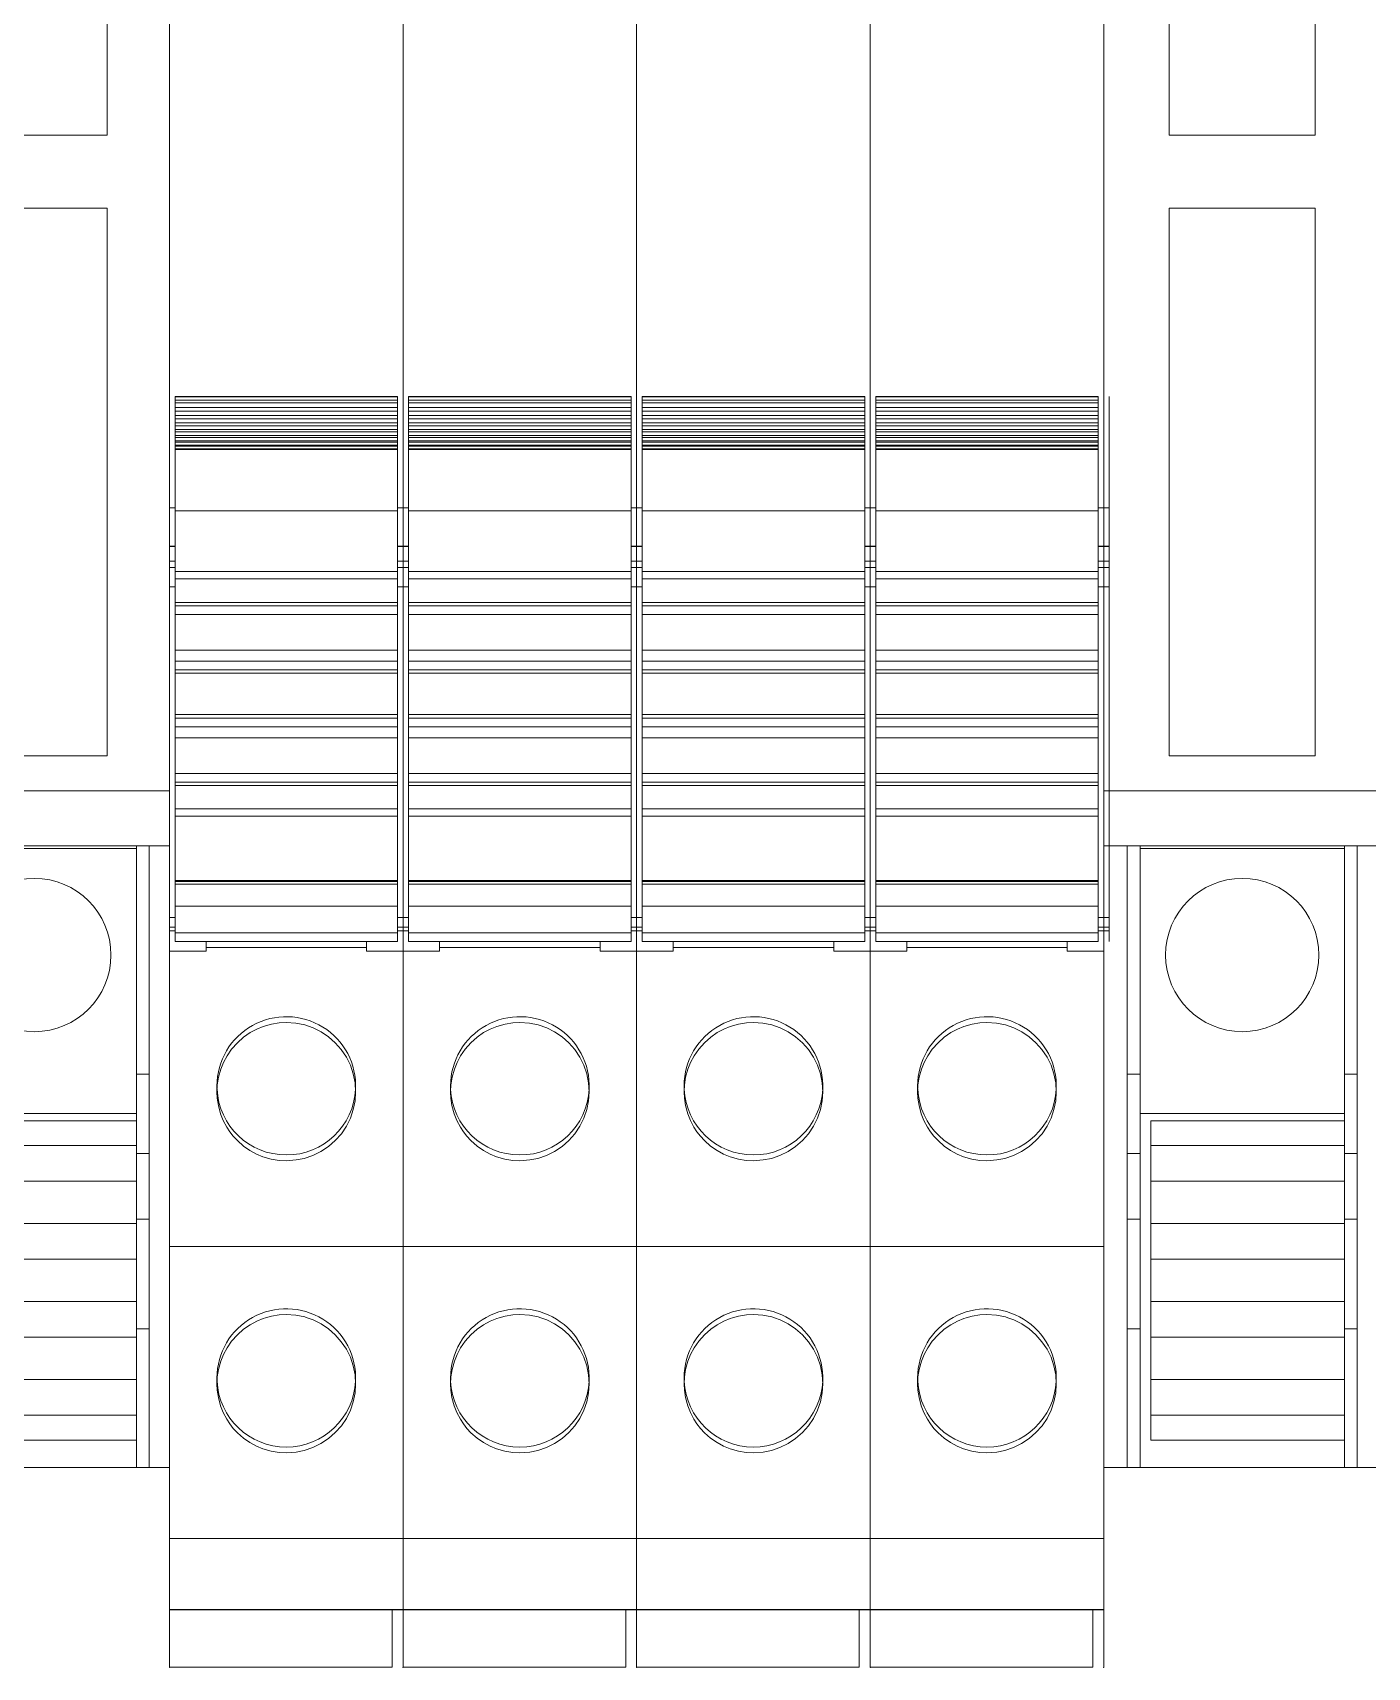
# Model space of a CAD drawing. Header units: millimetres. Extents: x 0 to 3797, y 0 to 1394.
# Drawn here: x 2418.19 to 2454.76, y 1195.74 to 1240.51 of the extents above; entities that cross this region are included whole.
import ezdxf

# ---------------------------------------------------------------- set-up
doc = ezdxf.new("R2010")
doc.units = ezdxf.units.MM
doc.layers.add('eProC - L2', color=41, linetype='Continuous', lineweight=20)

# ---------------------------------------------------------------- blocks, each defined once
blk = doc.blocks.new('eProC_Z_BPSN-SI-520')
at = {"layer": 'eProC - L2'}
for p, q in [((1.794, -42.11), (1.794, -21.11)), ((5.794, -42.11), (5.794, -21.11)), ((1.794, -42.11), (5.794, -42.11)), ((1.794, -59.11), (1.794, -44.11)), ((1.794, -44.11), (5.794, -44.11)), ((5.794, -59.11), (5.794, -44.11)), ((1.794, -59.11), (5.794, -59.11)), ((7.5, -60.072), (0, -60.072)), ((7.5, -61.577), (0, -61.577)), ((0.644, -78.601), (0.644, -61.577)), ((0.994, -78.601), (0.994, -61.577)), ((6.594, -61.647), (0.994, -61.647)), ((6.594, -78.601), (6.594, -61.577)), ((6.944, -78.601), (6.944, -61.577)), ((0.994, -67.83), (0.644, -67.83)), ((6.594, -67.83), (6.944, -67.83)), ((6.594, -68.91), (0.994, -68.91)), ((1.294, -77.853), (1.294, -69.103)), ((6.594, -69.103), (1.294, -69.103)), ((6.594, -69.783), (1.294, -69.783)), ((0.994, -70.001), (0.644, -70.001)), ((6.594, -70.001), (6.944, -70.001)), ((6.594, -70.757), (1.294, -70.757)), ((0.644, -71.801), (0.994, -71.801)), ((6.594, -71.919), (1.294, -71.919)), ((6.944, -71.801), (6.594, -71.801)), ((6.594, -72.893), (1.294, -72.893)), ((6.594, -74.054), (1.294, -74.054)), ((0.994, -74.801), (0.644, -74.801)), ((6.594, -75.029), (1.294, -75.029)), ((6.594, -74.801), (6.944, -74.801)), ((6.594, -76.19), (1.294, -76.19)), ((6.594, -77.165), (1.294, -77.165)), ((6.594, -77.853), (1.294, -77.853)), ((6.594, -78.601), (0.994, -78.601))]:
    blk.add_line(p, q, dxfattribs=at)
blk.add_lwpolyline([(0, 0), (7.5, 0), (7.5, -78.601), (0, -78.601)], close=True, dxfattribs=at)
blk.add_circle((3.794, -64.565), 2.1, dxfattribs=at)

msp = doc.modelspace()

# ---------------------------------------------------------------- linework, layer by layer
at = {"layer": 'eProC - L2'}
for p, q in [((2428.336, 1285.286), (2428.336, 1197.308)), ((2434.736, 1285.286), (2434.736, 1197.308)), ((2441.136, 1285.286), (2441.136, 1197.308)), ((2447.536, 1285.286), (2447.536, 1197.308)), ((2421.936, 1205.308), (2421.936, 1254.575)), ((2428.336, 1205.308), (2428.336, 1254.575)), ((2434.736, 1205.308), (2434.736, 1254.575)), ((2441.136, 1205.308), (2441.136, 1254.575)), ((2447.536, 1205.308), (2447.536, 1254.575)), ((2428.186, 1230.547), (2422.086, 1230.547)), ((2422.086, 1215.613), (2422.086, 1230.547)), ((2428.186, 1230.534), (2422.086, 1230.534)), ((2428.186, 1230.442), (2422.086, 1230.442)), ((2428.186, 1230.547), (2428.186, 1215.613)), ((2434.586, 1230.547), (2428.486, 1230.547)), ((2428.486, 1215.613), (2428.486, 1230.547)), ((2434.586, 1230.534), (2428.486, 1230.534)), ((2434.586, 1230.442), (2428.486, 1230.442)), ((2434.586, 1230.547), (2434.586, 1215.613)), ((2440.986, 1230.547), (2434.886, 1230.547)), ((2434.886, 1215.613), (2434.886, 1230.547)), ((2440.986, 1230.534), (2434.886, 1230.534)), ((2440.986, 1230.442), (2434.886, 1230.442)), ((2440.986, 1230.547), (2440.986, 1215.613)), ((2447.386, 1230.547), (2441.286, 1230.547)), ((2441.286, 1215.613), (2441.286, 1230.547)), ((2447.386, 1230.534), (2441.286, 1230.534)), ((2447.386, 1230.442), (2441.286, 1230.442)), ((2447.386, 1230.547), (2447.386, 1215.613)), ((2447.686, 1215.613), (2447.686, 1230.547)), ((2428.186, 1230.376), (2422.086, 1230.376)), ((2428.186, 1230.247), (2422.086, 1230.247)), ((2428.186, 1230.147), (2422.086, 1230.147)), ((2428.186, 1230.025), (2422.086, 1230.025)), ((2434.586, 1230.376), (2428.486, 1230.376)), ((2434.586, 1230.247), (2428.486, 1230.247)), ((2434.586, 1230.147), (2428.486, 1230.147)), ((2434.586, 1230.025), (2428.486, 1230.025)), ((2440.986, 1230.376), (2434.886, 1230.376)), ((2440.986, 1230.247), (2434.886, 1230.247)), ((2440.986, 1230.147), (2434.886, 1230.147)), ((2440.986, 1230.025), (2434.886, 1230.025)), ((2447.386, 1230.376), (2441.286, 1230.376)), ((2447.386, 1230.247), (2441.286, 1230.247)), ((2447.386, 1230.147), (2441.286, 1230.147)), ((2447.386, 1230.025), (2441.286, 1230.025)), ((2428.186, 1229.937), (2422.086, 1229.937)), ((2428.186, 1229.823), (2422.086, 1229.823)), ((2428.186, 1229.746), (2422.086, 1229.746)), ((2428.186, 1229.639), (2422.086, 1229.639)), ((2428.186, 1229.575), (2422.086, 1229.575)), ((2434.586, 1229.937), (2428.486, 1229.937)), ((2434.586, 1229.823), (2428.486, 1229.823)), ((2434.586, 1229.746), (2428.486, 1229.746)), ((2434.586, 1229.639), (2428.486, 1229.639)), ((2434.586, 1229.575), (2428.486, 1229.575)), ((2440.986, 1229.937), (2434.886, 1229.937)), ((2440.986, 1229.823), (2434.886, 1229.823)), ((2440.986, 1229.746), (2434.886, 1229.746)), ((2440.986, 1229.639), (2434.886, 1229.639)), ((2440.986, 1229.575), (2434.886, 1229.575)), ((2447.386, 1229.937), (2441.286, 1229.937)), ((2447.386, 1229.823), (2441.286, 1229.823)), ((2447.386, 1229.746), (2441.286, 1229.746)), ((2447.386, 1229.639), (2441.286, 1229.639)), ((2447.386, 1229.575), (2441.286, 1229.575)), ((2428.186, 1229.476), (2422.086, 1229.476)), ((2428.186, 1229.425), (2422.086, 1229.425)), ((2428.186, 1229.333), (2422.086, 1229.333)), ((2428.186, 1229.295), (2422.086, 1229.295)), ((2428.186, 1229.21), (2422.086, 1229.21)), ((2428.186, 1229.186), (2422.086, 1229.186)), ((2428.186, 1229.109), (2422.086, 1229.109)), ((2428.186, 1229.092), (2422.086, 1229.092)), ((2434.586, 1229.476), (2428.486, 1229.476)), ((2434.586, 1229.425), (2428.486, 1229.425)), ((2434.586, 1229.333), (2428.486, 1229.333)), ((2434.586, 1229.295), (2428.486, 1229.295)), ((2434.586, 1229.21), (2428.486, 1229.21)), ((2434.586, 1229.186), (2428.486, 1229.186)), ((2434.586, 1229.109), (2428.486, 1229.109)), ((2434.586, 1229.092), (2428.486, 1229.092)), ((2440.986, 1229.476), (2434.886, 1229.476)), ((2440.986, 1229.425), (2434.886, 1229.425)), ((2440.986, 1229.333), (2434.886, 1229.333)), ((2440.986, 1229.295), (2434.886, 1229.295)), ((2440.986, 1229.21), (2434.886, 1229.21)), ((2440.986, 1229.186), (2434.886, 1229.186)), ((2440.986, 1229.109), (2434.886, 1229.109)), ((2440.986, 1229.092), (2434.886, 1229.092)), ((2447.386, 1229.476), (2441.286, 1229.476)), ((2447.386, 1229.425), (2441.286, 1229.425)), ((2447.386, 1229.333), (2441.286, 1229.333)), ((2447.386, 1229.295), (2441.286, 1229.295)), ((2447.386, 1229.21), (2441.286, 1229.21)), ((2447.386, 1229.186), (2441.286, 1229.186)), ((2447.386, 1229.109), (2441.286, 1229.109)), ((2447.386, 1229.092), (2441.286, 1229.092)), ((2421.936, 1227.497), (2422.086, 1227.497)), ((2422.086, 1227.411), (2428.186, 1227.411)), ((2428.186, 1227.497), (2428.336, 1227.497)), ((2428.336, 1227.497), (2428.486, 1227.497)), ((2428.486, 1227.411), (2434.586, 1227.411)), ((2434.586, 1227.497), (2434.736, 1227.497)), ((2434.736, 1227.497), (2434.886, 1227.497)), ((2434.886, 1227.411), (2440.986, 1227.411)), ((2440.986, 1227.497), (2441.136, 1227.497)), ((2441.136, 1227.497), (2441.286, 1227.497)), ((2441.286, 1227.411), (2447.386, 1227.411)), ((2447.386, 1227.497), (2447.536, 1227.497)), ((2447.536, 1227.497), (2447.686, 1227.497)), ((2422.086, 1226.441), (2421.936, 1226.441)), ((2421.936, 1226.438), (2422.086, 1226.438)), ((2428.336, 1226.441), (2428.186, 1226.441)), ((2428.186, 1226.438), (2428.336, 1226.438)), ((2428.486, 1226.441), (2428.336, 1226.441)), ((2428.336, 1226.438), (2428.486, 1226.438)), ((2434.736, 1226.441), (2434.586, 1226.441)), ((2434.586, 1226.438), (2434.736, 1226.438)), ((2434.886, 1226.441), (2434.736, 1226.441)), ((2434.736, 1226.438), (2434.886, 1226.438)), ((2441.136, 1226.441), (2440.986, 1226.441)), ((2440.986, 1226.438), (2441.136, 1226.438)), ((2441.286, 1226.441), (2441.136, 1226.441)), ((2441.136, 1226.438), (2441.286, 1226.438)), ((2447.536, 1226.441), (2447.386, 1226.441)), ((2447.386, 1226.438), (2447.536, 1226.438)), ((2447.686, 1226.441), (2447.536, 1226.441)), ((2447.536, 1226.438), (2447.686, 1226.438)), ((2421.936, 1226.038), (2422.086, 1226.038)), ((2428.186, 1226.038), (2428.336, 1226.038)), ((2428.336, 1226.038), (2428.486, 1226.038)), ((2434.586, 1226.038), (2434.736, 1226.038)), ((2434.736, 1226.038), (2434.886, 1226.038)), ((2440.986, 1226.038), (2441.136, 1226.038)), ((2441.136, 1226.038), (2441.286, 1226.038)), ((2447.386, 1226.038), (2447.536, 1226.038)), ((2447.536, 1226.038), (2447.686, 1226.038)), ((2421.936, 1225.859), (2422.086, 1225.859)), ((2428.186, 1225.747), (2422.086, 1225.747)), ((2422.086, 1225.547), (2428.186, 1225.547)), ((2428.186, 1225.859), (2428.336, 1225.859)), ((2428.336, 1225.859), (2428.486, 1225.859)), ((2434.586, 1225.747), (2428.486, 1225.747)), ((2428.486, 1225.547), (2434.586, 1225.547)), ((2434.586, 1225.859), (2434.736, 1225.859)), ((2434.736, 1225.859), (2434.886, 1225.859)), ((2440.986, 1225.747), (2434.886, 1225.747)), ((2434.886, 1225.547), (2440.986, 1225.547)), ((2440.986, 1225.859), (2441.136, 1225.859)), ((2441.136, 1225.859), (2441.286, 1225.859)), ((2447.386, 1225.747), (2441.286, 1225.747)), ((2441.286, 1225.547), (2447.386, 1225.547)), ((2447.386, 1225.859), (2447.536, 1225.859)), ((2447.536, 1225.859), (2447.686, 1225.859)), ((2421.936, 1225.328), (2422.086, 1225.328)), ((2428.186, 1225.328), (2428.336, 1225.328)), ((2428.336, 1225.328), (2428.486, 1225.328)), ((2434.586, 1225.328), (2434.736, 1225.328)), ((2434.736, 1225.328), (2434.886, 1225.328)), ((2440.986, 1225.328), (2441.136, 1225.328)), ((2441.136, 1225.328), (2441.286, 1225.328)), ((2447.386, 1225.328), (2447.536, 1225.328)), ((2447.536, 1225.328), (2447.686, 1225.328)), ((2422.086, 1224.905), (2428.186, 1224.905)), ((2422.086, 1224.81), (2428.186, 1224.81)), ((2428.486, 1224.905), (2434.586, 1224.905)), ((2428.486, 1224.81), (2434.586, 1224.81)), ((2434.886, 1224.905), (2440.986, 1224.905)), ((2434.886, 1224.81), (2440.986, 1224.81)), ((2441.286, 1224.905), (2447.386, 1224.905)), ((2441.286, 1224.81), (2447.386, 1224.81)), ((2428.186, 1224.572), (2422.086, 1224.572)), ((2434.586, 1224.572), (2428.486, 1224.572)), ((2440.986, 1224.572), (2434.886, 1224.572)), ((2447.386, 1224.572), (2441.286, 1224.572)), ((2428.186, 1223.597), (2422.086, 1223.597)), ((2422.086, 1223.297), (2428.186, 1223.297)), ((2434.586, 1223.597), (2428.486, 1223.597)), ((2428.486, 1223.297), (2434.586, 1223.297)), ((2440.986, 1223.597), (2434.886, 1223.597)), ((2434.886, 1223.297), (2440.986, 1223.297)), ((2447.386, 1223.597), (2441.286, 1223.597)), ((2441.286, 1223.297), (2447.386, 1223.297)), ((2428.186, 1223.06), (2422.086, 1223.06)), ((2422.086, 1222.964), (2428.186, 1222.964)), ((2434.586, 1223.06), (2428.486, 1223.06)), ((2428.486, 1222.964), (2434.586, 1222.964)), ((2440.986, 1223.06), (2434.886, 1223.06)), ((2434.886, 1222.964), (2440.986, 1222.964)), ((2447.386, 1223.06), (2441.286, 1223.06)), ((2441.286, 1222.964), (2447.386, 1222.964)), ((2428.186, 1221.83), (2422.086, 1221.83)), ((2422.086, 1221.735), (2428.186, 1221.735)), ((2428.186, 1221.497), (2422.086, 1221.497)), ((2434.586, 1221.83), (2428.486, 1221.83)), ((2428.486, 1221.735), (2434.586, 1221.735)), ((2434.586, 1221.497), (2428.486, 1221.497)), ((2440.986, 1221.83), (2434.886, 1221.83)), ((2434.886, 1221.735), (2440.986, 1221.735)), ((2440.986, 1221.497), (2434.886, 1221.497)), ((2447.386, 1221.83), (2441.286, 1221.83)), ((2441.286, 1221.735), (2447.386, 1221.735)), ((2447.386, 1221.497), (2441.286, 1221.497)), ((2428.186, 1221.197), (2422.086, 1221.197)), ((2434.586, 1221.197), (2428.486, 1221.197)), ((2440.986, 1221.197), (2434.886, 1221.197)), ((2447.386, 1221.197), (2441.286, 1221.197)), ((2422.086, 1220.222), (2428.186, 1220.222)), ((2428.486, 1220.222), (2434.586, 1220.222)), ((2434.886, 1220.222), (2440.986, 1220.222)), ((2441.286, 1220.222), (2447.386, 1220.222)), ((2428.186, 1219.985), (2422.086, 1219.985)), ((2422.086, 1219.889), (2428.186, 1219.889)), ((2434.586, 1219.985), (2428.486, 1219.985)), ((2428.486, 1219.889), (2434.586, 1219.889)), ((2440.986, 1219.985), (2434.886, 1219.985)), ((2434.886, 1219.889), (2440.986, 1219.889)), ((2447.386, 1219.985), (2441.286, 1219.985)), ((2441.286, 1219.889), (2447.386, 1219.889)), ((2428.186, 1219.247), (2422.086, 1219.247)), ((2434.586, 1219.247), (2428.486, 1219.247)), ((2440.986, 1219.247), (2434.886, 1219.247)), ((2447.386, 1219.247), (2441.286, 1219.247)), ((2422.086, 1219.047), (2428.186, 1219.047)), ((2428.486, 1219.047), (2434.586, 1219.047)), ((2434.886, 1219.047), (2440.986, 1219.047)), ((2441.286, 1219.047), (2447.386, 1219.047)), ((2428.186, 1217.285), (2422.086, 1217.285)), ((2428.186, 1217.259), (2422.086, 1217.259)), ((2428.186, 1217.189), (2422.086, 1217.189)), ((2434.586, 1217.285), (2428.486, 1217.285)), ((2434.586, 1217.259), (2428.486, 1217.259)), ((2434.586, 1217.189), (2428.486, 1217.189)), ((2440.986, 1217.285), (2434.886, 1217.285)), ((2440.986, 1217.259), (2434.886, 1217.259)), ((2440.986, 1217.189), (2434.886, 1217.189)), ((2447.386, 1217.285), (2441.286, 1217.285)), ((2447.386, 1217.259), (2441.286, 1217.259)), ((2447.386, 1217.189), (2441.286, 1217.189)), ((2428.186, 1216.584), (2422.086, 1216.584)), ((2434.586, 1216.584), (2428.486, 1216.584)), ((2440.986, 1216.584), (2434.886, 1216.584)), ((2447.386, 1216.584), (2441.286, 1216.584)), ((2421.936, 1216.272), (2422.086, 1216.272)), ((2428.336, 1216.272), (2428.186, 1216.272)), ((2428.336, 1216.272), (2428.486, 1216.272)), ((2434.736, 1216.272), (2434.586, 1216.272)), ((2434.736, 1216.272), (2434.886, 1216.272)), ((2441.136, 1216.272), (2440.986, 1216.272)), ((2441.136, 1216.272), (2441.286, 1216.272)), ((2447.536, 1216.272), (2447.386, 1216.272)), ((2447.536, 1216.272), (2447.686, 1216.272)), ((2421.936, 1216.006), (2422.086, 1216.006)), ((2421.936, 1215.907), (2422.086, 1215.907)), ((2428.186, 1215.857), (2422.086, 1215.857)), ((2428.336, 1216.006), (2428.186, 1216.006)), ((2428.336, 1215.907), (2428.186, 1215.907)), ((2428.336, 1216.006), (2428.486, 1216.006)), ((2428.336, 1215.907), (2428.486, 1215.907)), ((2434.586, 1215.857), (2428.486, 1215.857)), ((2434.736, 1216.006), (2434.586, 1216.006)), ((2434.736, 1215.907), (2434.586, 1215.907)), ((2434.736, 1216.006), (2434.886, 1216.006)), ((2434.736, 1215.907), (2434.886, 1215.907)), ((2440.986, 1215.857), (2434.886, 1215.857)), ((2441.136, 1216.006), (2440.986, 1216.006)), ((2441.136, 1215.907), (2440.986, 1215.907)), ((2441.136, 1216.006), (2441.286, 1216.006)), ((2441.136, 1215.907), (2441.286, 1215.907)), ((2447.386, 1215.857), (2441.286, 1215.857)), ((2447.536, 1216.006), (2447.386, 1216.006)), ((2447.536, 1215.907), (2447.386, 1215.907)), ((2447.536, 1216.006), (2447.686, 1216.006)), ((2447.536, 1215.907), (2447.686, 1215.907)), ((2421.936, 1215.348), (2422.936, 1215.348)), ((2422.086, 1215.613), (2428.186, 1215.613)), ((2422.936, 1215.348), (2422.936, 1215.613)), ((2427.336, 1215.448), (2422.936, 1215.448)), ((2427.336, 1215.348), (2427.336, 1215.613)), ((2428.336, 1215.348), (2427.336, 1215.348)), ((2428.336, 1215.348), (2429.336, 1215.348)), ((2428.486, 1215.613), (2434.586, 1215.613)), ((2429.336, 1215.348), (2429.336, 1215.613)), ((2433.736, 1215.448), (2429.336, 1215.448)), ((2433.736, 1215.348), (2433.736, 1215.613)), ((2434.736, 1215.348), (2433.736, 1215.348)), ((2434.736, 1215.348), (2435.736, 1215.348)), ((2434.886, 1215.613), (2440.986, 1215.613)), ((2435.736, 1215.348), (2435.736, 1215.613)), ((2440.136, 1215.448), (2435.736, 1215.448)), ((2440.136, 1215.348), (2440.136, 1215.613)), ((2441.136, 1215.348), (2440.136, 1215.348)), ((2441.136, 1215.348), (2442.136, 1215.348)), ((2441.286, 1215.613), (2447.386, 1215.613)), ((2442.136, 1215.348), (2442.136, 1215.613)), ((2446.536, 1215.448), (2442.136, 1215.448)), ((2446.536, 1215.348), (2446.536, 1215.613)), ((2447.536, 1215.348), (2446.536, 1215.348)), ((2423.236, 1211.663), (2423.236, 1211.501)), ((2427.036, 1211.501), (2427.036, 1211.663)), ((2429.636, 1211.663), (2429.636, 1211.501)), ((2433.436, 1211.501), (2433.436, 1211.663)), ((2436.036, 1211.663), (2436.036, 1211.501)), ((2439.836, 1211.501), (2439.836, 1211.663)), ((2442.436, 1211.663), (2442.436, 1211.501)), ((2446.236, 1211.501), (2446.236, 1211.663)), ((2428.336, 1207.26), (2421.936, 1207.26)), ((2434.736, 1207.26), (2428.336, 1207.26)), ((2441.136, 1207.26), (2434.736, 1207.26)), ((2447.536, 1207.26), (2441.136, 1207.26)), ((2421.936, 1205.328), (2421.936, 1205.309)), ((2421.936, 1205.309), (2421.936, 1197.308)), ((2428.336, 1205.328), (2428.336, 1205.309)), ((2428.336, 1205.309), (2428.336, 1197.308)), ((2434.736, 1205.328), (2434.736, 1205.309)), ((2434.736, 1205.309), (2434.736, 1197.308)), ((2441.136, 1205.328), (2441.136, 1205.309)), ((2441.136, 1205.309), (2441.136, 1197.308)), ((2447.536, 1205.328), (2447.536, 1205.309)), ((2447.536, 1205.309), (2447.536, 1197.308)), ((2423.236, 1203.663), (2423.236, 1203.501)), ((2427.036, 1203.501), (2427.036, 1203.663)), ((2429.636, 1203.663), (2429.636, 1203.501)), ((2433.436, 1203.501), (2433.436, 1203.663)), ((2436.036, 1203.663), (2436.036, 1203.501)), ((2439.836, 1203.501), (2439.836, 1203.663)), ((2442.436, 1203.663), (2442.436, 1203.501)), ((2446.236, 1203.501), (2446.236, 1203.663)), ((2421.936, 1201.851), (2421.936, 1201.854)), ((2428.336, 1201.851), (2428.336, 1201.854)), ((2434.736, 1201.851), (2434.736, 1201.854)), ((2441.136, 1201.851), (2441.136, 1201.854)), ((2447.536, 1201.851), (2447.536, 1201.854)), ((2421.936, 1201.497), (2421.936, 1197.597)), ((2428.336, 1201.497), (2428.336, 1197.597)), ((2434.736, 1201.497), (2434.736, 1197.597)), ((2441.136, 1201.497), (2441.136, 1197.597)), ((2447.536, 1201.497), (2447.536, 1197.597)), ((2428.336, 1199.26), (2421.936, 1199.26)), ((2434.736, 1199.26), (2428.336, 1199.26)), ((2441.136, 1199.26), (2434.736, 1199.26)), ((2447.536, 1199.26), (2441.136, 1199.26)), ((2428.336, 1197.315), (2421.936, 1197.315)), ((2428.336, 1197.31), (2421.936, 1197.31)), ((2421.936, 1197.308), (2428.336, 1197.308)), ((2421.936, 1197.305), (2421.936, 1195.735)), ((2428.036, 1195.735), (2428.036, 1197.308)), ((2434.736, 1197.315), (2428.336, 1197.315)), ((2434.736, 1197.31), (2428.336, 1197.31)), ((2428.336, 1197.308), (2434.736, 1197.308)), ((2428.336, 1197.305), (2428.336, 1195.735)), ((2434.436, 1195.735), (2434.436, 1197.308)), ((2441.136, 1197.315), (2434.736, 1197.315)), ((2441.136, 1197.31), (2434.736, 1197.31)), ((2434.736, 1197.308), (2441.136, 1197.308)), ((2434.736, 1197.305), (2434.736, 1195.735)), ((2440.836, 1195.735), (2440.836, 1197.308)), ((2447.536, 1197.315), (2441.136, 1197.315)), ((2447.536, 1197.31), (2441.136, 1197.31)), ((2441.136, 1197.308), (2447.536, 1197.308)), ((2441.136, 1197.305), (2441.136, 1195.735)), ((2447.236, 1195.735), (2447.236, 1197.308)), ((2447.536, 1197.305), (2447.536, 1195.735)), ((2421.936, 1195.737), (2428.036, 1195.737)), ((2421.936, 1195.735), (2428.036, 1195.735)), ((2428.336, 1195.737), (2434.436, 1195.737)), ((2428.336, 1195.735), (2434.436, 1195.735)), ((2434.736, 1195.737), (2440.836, 1195.737)), ((2434.736, 1195.735), (2440.836, 1195.735)), ((2441.136, 1195.737), (2447.236, 1195.737)), ((2441.136, 1195.735), (2447.236, 1195.735))]:
    msp.add_line(p, q, dxfattribs=at)
for points in [[(2425.136, 1213.4), (2424.942, 1213.39), (2424.729, 1213.356), (2424.501, 1213.29), (2424.324, 1213.217), (2424.144, 1213.12), (2423.966, 1212.996), (2423.795, 1212.845), (2423.638, 1212.668), (2423.512, 1212.485), (2423.414, 1212.302), (2423.341, 1212.122), (2423.278, 1211.896), (2423.245, 1211.688), (2423.236, 1211.504), (2423.236, 1211.501)], [(2425.136, 1213.4), (2425.396, 1213.38), (2425.641, 1213.331), (2425.872, 1213.253), (2426.089, 1213.146), (2426.291, 1213.009), (2426.479, 1212.843), (2426.643, 1212.655), (2426.781, 1212.45), (2426.891, 1212.227), (2426.972, 1211.991), (2427.02, 1211.749), (2427.036, 1211.501), (2427.036, 1211.501)], [(2431.536, 1213.4), (2431.342, 1213.39), (2431.129, 1213.356), (2430.901, 1213.29), (2430.724, 1213.217), (2430.544, 1213.12), (2430.366, 1212.996), (2430.195, 1212.845), (2430.038, 1212.668), (2429.912, 1212.485), (2429.814, 1212.302), (2429.741, 1212.122), (2429.678, 1211.896), (2429.645, 1211.688), (2429.636, 1211.504), (2429.636, 1211.501)], [(2431.536, 1213.4), (2431.796, 1213.38), (2432.041, 1213.331), (2432.272, 1213.253), (2432.489, 1213.146), (2432.691, 1213.009), (2432.879, 1212.843), (2433.043, 1212.655), (2433.181, 1212.45), (2433.291, 1212.227), (2433.372, 1211.991), (2433.42, 1211.749), (2433.436, 1211.501), (2433.436, 1211.501)], [(2437.936, 1213.4), (2437.742, 1213.39), (2437.529, 1213.356), (2437.301, 1213.29), (2437.124, 1213.217), (2436.944, 1213.12), (2436.766, 1212.996), (2436.595, 1212.845), (2436.438, 1212.668), (2436.312, 1212.485), (2436.214, 1212.302), (2436.141, 1212.122), (2436.078, 1211.896), (2436.045, 1211.688), (2436.036, 1211.504), (2436.036, 1211.501)], [(2437.936, 1213.4), (2438.196, 1213.38), (2438.441, 1213.331), (2438.672, 1213.253), (2438.889, 1213.146), (2439.091, 1213.009), (2439.279, 1212.843), (2439.443, 1212.655), (2439.581, 1212.45), (2439.691, 1212.227), (2439.772, 1211.991), (2439.82, 1211.749), (2439.836, 1211.501), (2439.836, 1211.501)], [(2444.336, 1213.4), (2444.142, 1213.39), (2443.929, 1213.356), (2443.701, 1213.29), (2443.524, 1213.217), (2443.344, 1213.12), (2443.166, 1212.996), (2442.995, 1212.845), (2442.838, 1212.668), (2442.712, 1212.485), (2442.614, 1212.302), (2442.541, 1212.122), (2442.478, 1211.896), (2442.445, 1211.688), (2442.436, 1211.504), (2442.436, 1211.501)], [(2444.336, 1213.4), (2444.596, 1213.38), (2444.841, 1213.331), (2445.072, 1213.253), (2445.289, 1213.146), (2445.491, 1213.009), (2445.679, 1212.843), (2445.843, 1212.655), (2445.981, 1212.45), (2446.091, 1212.227), (2446.172, 1211.991), (2446.22, 1211.749), (2446.236, 1211.501), (2446.236, 1211.501)], [(2423.236, 1211.501), (2423.244, 1211.326), (2423.274, 1211.122), (2423.336, 1210.896), (2423.408, 1210.715), (2423.506, 1210.529), (2423.588, 1210.404), (2423.684, 1210.281), (2423.794, 1210.162), (2423.964, 1210.012), (2424.14, 1209.89), (2424.319, 1209.794), (2424.496, 1209.721), (2424.725, 1209.655), (2424.939, 1209.621), (2425.136, 1209.611)], [(2427.036, 1211.501), (2427.02, 1211.253), (2426.972, 1211.011), (2426.891, 1210.776), (2426.781, 1210.554), (2426.644, 1210.35), (2426.479, 1210.164), (2426.292, 1210), (2426.086, 1209.863), (2425.863, 1209.755), (2425.628, 1209.675), (2425.407, 1209.632), (2425.136, 1209.611)], [(2429.636, 1211.501), (2429.644, 1211.326), (2429.674, 1211.122), (2429.736, 1210.896), (2429.808, 1210.715), (2429.906, 1210.529), (2429.988, 1210.404), (2430.084, 1210.281), (2430.194, 1210.162), (2430.364, 1210.012), (2430.54, 1209.89), (2430.719, 1209.794), (2430.896, 1209.721), (2431.125, 1209.655), (2431.339, 1209.621), (2431.536, 1209.611)], [(2433.436, 1211.501), (2433.42, 1211.253), (2433.372, 1211.011), (2433.291, 1210.776), (2433.181, 1210.554), (2433.044, 1210.35), (2432.879, 1210.164), (2432.692, 1210), (2432.486, 1209.863), (2432.263, 1209.755), (2432.028, 1209.675), (2431.807, 1209.632), (2431.536, 1209.611)], [(2436.036, 1211.501), (2436.044, 1211.326), (2436.074, 1211.122), (2436.136, 1210.896), (2436.208, 1210.715), (2436.306, 1210.529), (2436.388, 1210.404), (2436.484, 1210.281), (2436.594, 1210.162), (2436.764, 1210.012), (2436.94, 1209.89), (2437.119, 1209.794), (2437.296, 1209.721), (2437.525, 1209.655), (2437.739, 1209.621), (2437.936, 1209.611)], [(2439.836, 1211.501), (2439.82, 1211.253), (2439.772, 1211.011), (2439.691, 1210.776), (2439.581, 1210.554), (2439.444, 1210.35), (2439.279, 1210.164), (2439.092, 1210), (2438.886, 1209.863), (2438.663, 1209.755), (2438.428, 1209.675), (2438.207, 1209.632), (2437.936, 1209.611)], [(2442.436, 1211.501), (2442.444, 1211.326), (2442.474, 1211.122), (2442.536, 1210.896), (2442.608, 1210.715), (2442.706, 1210.529), (2442.788, 1210.404), (2442.884, 1210.281), (2442.994, 1210.162), (2443.164, 1210.012), (2443.34, 1209.89), (2443.519, 1209.794), (2443.696, 1209.721), (2443.925, 1209.655), (2444.139, 1209.621), (2444.336, 1209.611)], [(2446.236, 1211.501), (2446.22, 1211.253), (2446.172, 1211.011), (2446.091, 1210.776), (2445.981, 1210.554), (2445.844, 1210.35), (2445.679, 1210.164), (2445.492, 1210), (2445.286, 1209.863), (2445.063, 1209.755), (2444.828, 1209.675), (2444.607, 1209.632), (2444.336, 1209.611)], [(2425.136, 1205.4), (2424.942, 1205.39), (2424.729, 1205.356), (2424.566, 1205.312)], [(2425.136, 1205.4), (2425.396, 1205.38), (2425.641, 1205.331), (2425.71, 1205.311)], [(2431.536, 1205.4), (2431.342, 1205.39), (2431.129, 1205.356), (2430.966, 1205.312)], [(2431.536, 1205.4), (2431.796, 1205.38), (2432.041, 1205.331), (2432.11, 1205.311)], [(2437.936, 1205.4), (2437.742, 1205.39), (2437.529, 1205.356), (2437.366, 1205.312)], [(2437.936, 1205.4), (2438.196, 1205.38), (2438.441, 1205.331), (2438.51, 1205.311)], [(2444.336, 1205.4), (2444.142, 1205.39), (2443.929, 1205.356), (2443.766, 1205.312)], [(2444.336, 1205.4), (2444.596, 1205.38), (2444.841, 1205.331), (2444.91, 1205.311)], [(2424.566, 1205.312), (2424.501, 1205.29), (2424.324, 1205.217), (2424.144, 1205.12), (2423.966, 1204.996), (2423.795, 1204.845), (2423.638, 1204.668), (2423.512, 1204.485), (2423.414, 1204.302), (2423.341, 1204.122), (2423.278, 1203.896), (2423.245, 1203.688), (2423.236, 1203.504), (2423.236, 1203.501)], [(2425.71, 1205.311), (2425.872, 1205.253), (2426.089, 1205.146), (2426.291, 1205.009), (2426.479, 1204.843), (2426.643, 1204.655), (2426.781, 1204.45), (2426.891, 1204.227), (2426.972, 1203.991), (2427.02, 1203.749), (2427.036, 1203.501), (2427.036, 1203.501)], [(2430.966, 1205.312), (2430.901, 1205.29), (2430.724, 1205.217), (2430.544, 1205.12), (2430.366, 1204.996), (2430.195, 1204.845), (2430.038, 1204.668), (2429.912, 1204.485), (2429.814, 1204.302), (2429.741, 1204.122), (2429.678, 1203.896), (2429.645, 1203.688), (2429.636, 1203.504), (2429.636, 1203.501)], [(2432.11, 1205.311), (2432.272, 1205.253), (2432.489, 1205.146), (2432.691, 1205.009), (2432.879, 1204.843), (2433.043, 1204.655), (2433.181, 1204.45), (2433.291, 1204.227), (2433.372, 1203.991), (2433.42, 1203.749), (2433.436, 1203.501), (2433.436, 1203.501)], [(2437.366, 1205.312), (2437.301, 1205.29), (2437.124, 1205.217), (2436.944, 1205.12), (2436.766, 1204.996), (2436.595, 1204.845), (2436.438, 1204.668), (2436.312, 1204.485), (2436.214, 1204.302), (2436.141, 1204.122), (2436.078, 1203.896), (2436.045, 1203.688), (2436.036, 1203.504), (2436.036, 1203.501)], [(2438.51, 1205.311), (2438.672, 1205.253), (2438.889, 1205.146), (2439.091, 1205.009), (2439.279, 1204.843), (2439.443, 1204.655), (2439.581, 1204.45), (2439.691, 1204.227), (2439.772, 1203.991), (2439.82, 1203.749), (2439.836, 1203.501), (2439.836, 1203.501)], [(2443.766, 1205.312), (2443.701, 1205.29), (2443.524, 1205.217), (2443.344, 1205.12), (2443.166, 1204.996), (2442.995, 1204.845), (2442.838, 1204.668), (2442.712, 1204.485), (2442.614, 1204.302), (2442.541, 1204.122), (2442.478, 1203.896), (2442.445, 1203.688), (2442.436, 1203.504), (2442.436, 1203.501)], [(2444.91, 1205.311), (2445.072, 1205.253), (2445.289, 1205.146), (2445.491, 1205.009), (2445.679, 1204.843), (2445.843, 1204.655), (2445.981, 1204.45), (2446.091, 1204.227), (2446.172, 1203.991), (2446.22, 1203.749), (2446.236, 1203.501), (2446.236, 1203.501)], [(2423.236, 1203.501), (2423.244, 1203.326), (2423.274, 1203.122), (2423.336, 1202.896), (2423.408, 1202.715), (2423.506, 1202.529), (2423.588, 1202.404), (2423.684, 1202.281), (2423.794, 1202.162), (2423.964, 1202.012), (2424.14, 1201.89), (2424.319, 1201.794), (2424.496, 1201.721), (2424.725, 1201.655), (2424.939, 1201.621), (2425.136, 1201.611)], [(2427.036, 1203.501), (2427.02, 1203.253), (2426.972, 1203.011), (2426.891, 1202.776), (2426.781, 1202.554), (2426.644, 1202.35), (2426.479, 1202.164), (2426.292, 1202), (2426.086, 1201.863), (2425.863, 1201.755), (2425.628, 1201.675), (2425.407, 1201.632), (2425.136, 1201.611)], [(2429.636, 1203.501), (2429.644, 1203.326), (2429.674, 1203.122), (2429.736, 1202.896), (2429.808, 1202.715), (2429.906, 1202.529), (2429.988, 1202.404), (2430.084, 1202.281), (2430.194, 1202.162), (2430.364, 1202.012), (2430.54, 1201.89), (2430.719, 1201.794), (2430.896, 1201.721), (2431.125, 1201.655), (2431.339, 1201.621), (2431.536, 1201.611)], [(2433.436, 1203.501), (2433.42, 1203.253), (2433.372, 1203.011), (2433.291, 1202.776), (2433.181, 1202.554), (2433.044, 1202.35), (2432.879, 1202.164), (2432.692, 1202), (2432.486, 1201.863), (2432.263, 1201.755), (2432.028, 1201.675), (2431.807, 1201.632), (2431.536, 1201.611)], [(2436.036, 1203.501), (2436.044, 1203.326), (2436.074, 1203.122), (2436.136, 1202.896), (2436.208, 1202.715), (2436.306, 1202.529), (2436.388, 1202.404), (2436.484, 1202.281), (2436.594, 1202.162), (2436.764, 1202.012), (2436.94, 1201.89), (2437.119, 1201.794), (2437.296, 1201.721), (2437.525, 1201.655), (2437.739, 1201.621), (2437.936, 1201.611)], [(2439.836, 1203.501), (2439.82, 1203.253), (2439.772, 1203.011), (2439.691, 1202.776), (2439.581, 1202.554), (2439.444, 1202.35), (2439.279, 1202.164), (2439.092, 1202), (2438.886, 1201.863), (2438.663, 1201.755), (2438.428, 1201.675), (2438.207, 1201.632), (2437.936, 1201.611)], [(2442.436, 1203.501), (2442.444, 1203.326), (2442.474, 1203.122), (2442.536, 1202.896), (2442.608, 1202.715), (2442.706, 1202.529), (2442.788, 1202.404), (2442.884, 1202.281), (2442.994, 1202.162), (2443.164, 1202.012), (2443.34, 1201.89), (2443.519, 1201.794), (2443.696, 1201.721), (2443.925, 1201.655), (2444.139, 1201.621), (2444.336, 1201.611)], [(2446.236, 1203.501), (2446.22, 1203.253), (2446.172, 1203.011), (2446.091, 1202.776), (2445.981, 1202.554), (2445.844, 1202.35), (2445.679, 1202.164), (2445.492, 1202), (2445.286, 1201.863), (2445.063, 1201.755), (2444.828, 1201.675), (2444.607, 1201.632), (2444.336, 1201.611)]]:
    msp.add_lwpolyline(points, dxfattribs=at)
for centre, start_param, end_param in [((2425.136, 1211.663), 6.235558, 9.424778), ((2431.536, 1211.663), 6.235558, 9.424778), ((2437.936, 1211.663), 6.235558, 9.424778), ((2444.336, 1211.663), 6.235558, 9.424778), ((2425.136, 1211.663), 3.141593, 3.187944), ((2431.536, 1211.663), 3.141593, 3.187944), ((2437.936, 1211.663), 3.141593, 3.187944), ((2444.336, 1211.663), 3.141593, 3.187944), ((2425.136, 1211.663), 3.187944, 6.235558), ((2431.536, 1211.663), 3.187944, 6.235558), ((2437.936, 1211.663), 3.187944, 6.235558), ((2444.336, 1211.663), 3.187944, 6.235558), ((2425.136, 1203.663), 6.235558, 9.424778), ((2431.536, 1203.663), 6.235558, 9.424778), ((2437.936, 1203.663), 6.235558, 9.424778), ((2444.336, 1203.663), 6.235558, 9.424778), ((2425.136, 1203.663), 3.141593, 3.187944), ((2425.136, 1203.663), 3.187944, 6.235558), ((2431.536, 1203.663), 3.141593, 3.187944), ((2431.536, 1203.663), 3.187944, 6.235558), ((2437.936, 1203.663), 3.141593, 3.187944), ((2437.936, 1203.663), 3.187944, 6.235558), ((2444.336, 1203.663), 3.141593, 3.187944), ((2444.336, 1203.663), 3.187944, 6.235558)]:
    msp.add_ellipse(centre, major_axis=(1.9, 0), ratio=0.997065, start_param=start_param, end_param=end_param, dxfattribs=at)
for p in [(2421.936, 1195.737), (2428.336, 1195.737), (2434.736, 1195.737), (2441.136, 1195.737), (2447.536, 1195.737)]:
    msp.add_point(p, dxfattribs=at)

# ---------------------------------------------------------------- block references
for p in [(2414.436, 1279.811), (2447.536, 1279.811)]:
    msp.add_blockref('eProC_Z_BPSN-SI-520', p)

doc.saveas('drawing.dxf')
